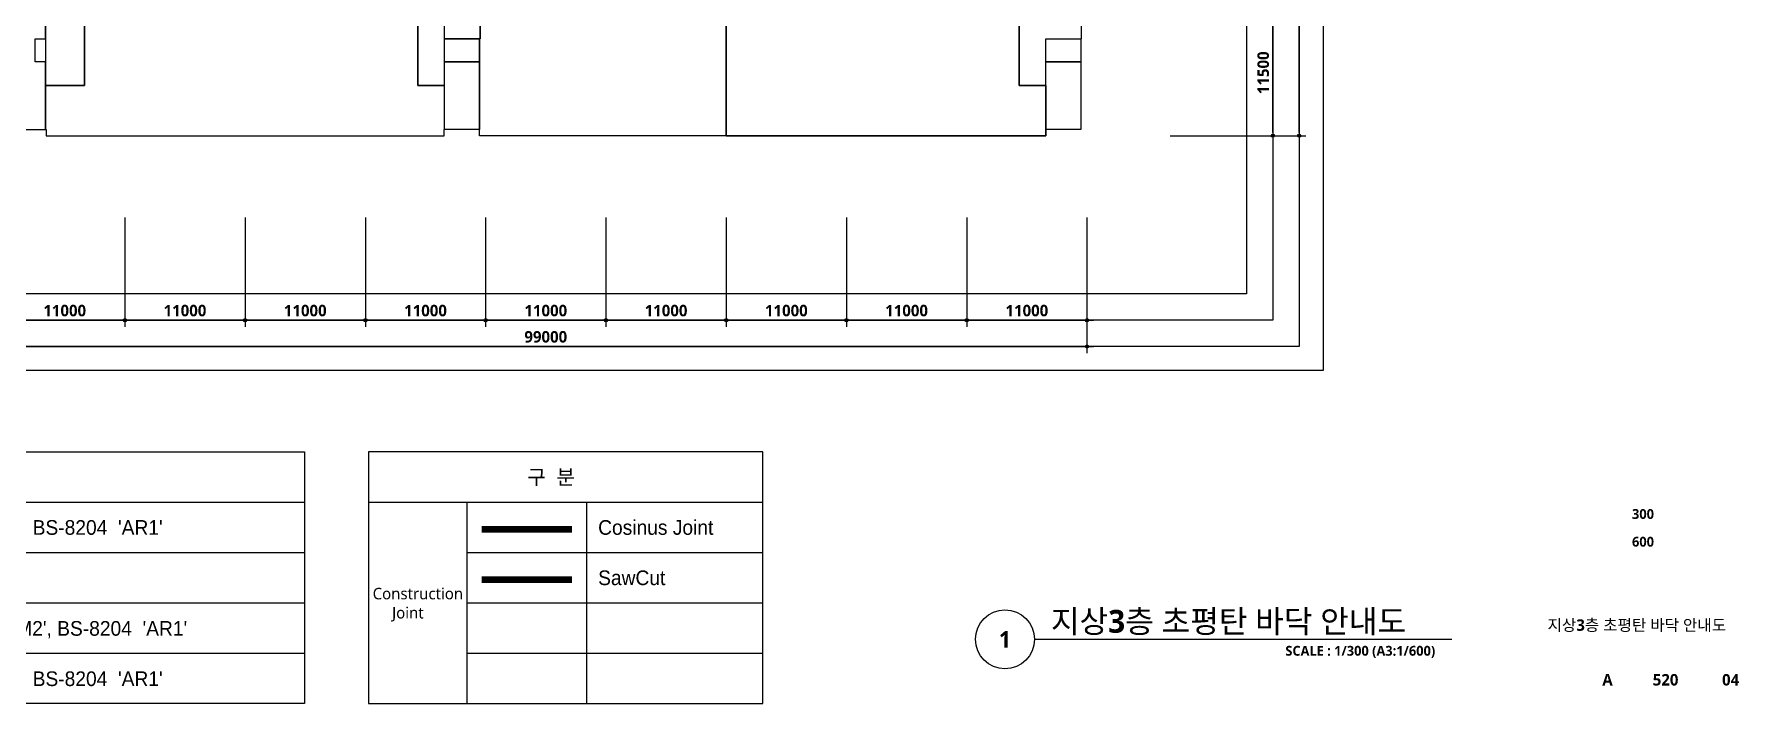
# Model space of a CAD drawing. Header units: millimetres. Extents: x -5354 to 997967, y -1313401 to 249081.
# Drawn here: x 590082 to 746006, y 5975 to 67200 of the extents above; entities that cross this region are included whole.
import ezdxf
from ezdxf.enums import TextEntityAlignment as Align

# ---------------------------------------------------------------- set-up
doc = ezdxf.new("R2010")
doc.units = ezdxf.units.MM
doc.header["$LTSCALE"] = 300
doc.header["$MEASUREMENT"] = 0
doc.header["$PDSIZE"] = -10
doc.linetypes.add('HIDDEN', pattern=[0.375, 0.25, -0.125])
doc.linetypes.add('HIDDENX2', pattern=[0.75, 0.5, -0.25])
doc.layers.get('0').update_dxf_attribs({"linetype": 'CONTINUOUS'})
doc.layers.get('Defpoints').update_dxf_attribs({"color": 153, "linetype": 'CONTINUOUS'})
for name, color, linetype in [('A-ANNO-TITL', 7, 'CONTINUOUS'), ('A-ST-AXIS-DIM', 7, 'CONTINUOUS'), ('AA-XXXX-TXT1', 2, 'CONTINUOUS'), ('ILDO_Area', 8, 'CONTINUOUS'), ('SAWCUT', 20, 'HIDDEN')]:
    doc.layers.add(name, color=color, linetype=linetype)
doc.layers.add('Defpoint', color=161, linetype='CONTINUOUS', plot=False)
doc.layers.add('면적', color=210, linetype='CONTINUOUS', plot=False)
doc.styles.add('SH_대대리576', font='')
doc.styles.add('돋움', font='')
doc.styles.add('울릉도L', font='')
doc.styles.get('SH_대대리576').set_extended_font_data('NanumGothic', bold=True)
doc.styles.get('돋움').set_extended_font_data('Dotum')
doc.styles.get('울릉도L').set_extended_font_data('NanumGothic')
doc.dimstyles.new('SHP 600', dxfattribs={"dimscale": 300, "dimtxt": 3.5, "dimasz": 1, "dimexe": 2, "dimexo": 2, "dimgap": 1, "dimtad": 1, "dimdec": 0, "dimzin": 0, "dimdsep": 46, "dimtxsty": 'SH_대대리576', "dimblk": 'DIMDOT', "dimcen": 0.09, "dimclrt": 3, "dimadec": 0, "dimazin": 1, "dimtfac": 1, "dimtdec": 0, "dimtix": 1, "dimtmove": 2, "dimatfit": 0, "dimldrblk": 'DIMDOT', "dimfxl": 1, "dimtolj": 1, "dimtzin": 0, "dimarcsym": 0})

# ---------------------------------------------------------------- blocks, each defined once
blk = doc.blocks.new('*U21')
at = {"layer": 'A-ANNO-TITL'}
blk.add_line((0, 0), (6359, 0), dxfattribs=at)
blk.add_circle((-450, 0), 450, dxfattribs=at)
at = {"layer": 'AA-XXXX-TXT1', "style": 'SH_대대리576'}
blk.add_attdef('DWG.TITLE', (250, 100), '', height=350, dxfattribs=at)
at = {"layer": 'AA-XXXX-TXT1', "color": 7, "style": 'SH_대대리576'}
blk.add_attdef('NO1', text='', height=300, dxfattribs=at).set_placement((-450, 0), align=Align.MIDDLE)
at = {"layer": 'AA-XXXX-TXT1', "style": 'SH_대대리576'}
blk.add_attdef('SCALE', text='', height=150, dxfattribs=at).set_placement((6109, -100), align=Align.TOP_RIGHT)
blk = doc.blocks.new('G$CF9371588')
blk.add_line((7800, 10975, 103000), (4300, 10975, 103000))
at = {"layer": '면적'}
for p, q in [((100000, 12500, 103000), (100000, 22200, 103000)), ((66500, 0, 103000), (66500, 11000, 103000))]:
    blk.add_line(p, q, dxfattribs=at)
for points in [[(100000, 26500), (100000, 48025), (98950, 48025), (98950, 48150), (95750, 48150), (95750, 56450), (95700, 56450), (95700, 57500), (44500, 57500), (44500, 57000), (43950, 57000), (43950, 56450), (43950, 48150), (40750, 48150), (40750, 56450), (40700, 56450), (40700, 57500), (4300, 57500), (4300, 56450), (4250, 56450), (4250, 48150), (1050, 48150), (1050, 48100), (0, 48100), (0, 22200), (2200, 22200), (5900, 22200), (5900, 17860), (4300, 17860), (4300, 10975), (7800, 10975), (7800, 11000), (38300, 11000), (38300, 10900), (44000, 10900), (44000, 11000), (66500, 11000), (66500, 26500)], [(40750, 56450), (43950, 56450), (43950, 50250), (40750, 50250)], [(40750, 50250), (43950, 50250), (43950, 48150), (40750, 48150)], [(2200, 17260), (2200, 22200), (5900, 22200), (5900, 17860), (4300, 17860), (4300, 17260)], [(2200, 17260), (2200, 15800), (800, 15800), (800, 13450), (4300, 13450), (4300, 17260), (2200, 17260)], [(800, 13450), (800, 10950), (1050, 10950), (4300, 10950), (4300, 13450)], [(4250, 8850), (4250, 10950), (1050, 10950), (1050, 550), (4250, 550), (4250, 6750), (3300, 6750), (3300, 8850)], [(4250, 4600), (4250, 550), (4300, 550), (4300, 0), (40700, 0), (40700, 550), (40750, 550), (40750, 4600), (38300, 4600), (38300, 11000), (7800, 11000), (7800, 4600)], [(4300, 10975), (4300, 10950), (4250, 10950), (4250, 8850), (4250, 8850), (4250, 6750), (4250, 6750), (4250, 4600), (7800, 4600), (7800, 10975)], [(43950, 0), (43950, 8850), (44000, 8850), (44000, 11000), (93300, 11000), (93300, 4602), (95750, 4602), (95750, 0)], [(38300, 10900), (38300, 4600), (40750, 4600), (40750, 8850), (40750, 8850), (40750, 8850), (40750, 8850), (40750, 10900)], [(40750, 10900), (44000, 10900), (44000, 8850), (40750, 8850)], [(93300, 10900), (93300, 4602), (95700, 4602), (95700, 4602), (95750, 4602), (95750, 8850), (99000, 8850), (99000, 8850), (99000, 9000), (99000, 10900)], [(40750, 8850), (43950, 8850), (43950, 6750), (40750, 6750)], [(98950, 6750), (95750, 6750), (95750, 8850), (98950, 8850)], [(40750, 6750), (43950, 6750), (43950, 550), (40750, 550)], [(98950, 550), (95750, 550), (95750, 6750), (98950, 6750)]]:
    blk.add_lwpolyline(points, close=True, dxfattribs=at)
at = {"layer": '면적', "elevation": 103000}
for points in [[(1050, 50250), (4250, 50250), (4250, 56450), (1050, 56450)], [(98950, 50250), (95750, 50250), (95750, 56450), (98950, 56450)], [(1050, 50250), (4250, 50250), (4250, 48150), (1050, 48150)], [(95750, 50250), (98950, 50250), (98950, 48150), (95750, 48150)], [(66500, 11000), (66500, 26500), (100000, 26500), (100000, 22200), (106350, 22200), (106350, 12500), (100000, 12500), (100000, 10900), (93300, 10900), (93300, 11000)], [(66500, 11000), (66500, 0), (95750, 0), (95750, 4602), (93300, 4602), (93300, 11000)], [(3300, 8850), (4250, 8850), (4250, 6750), (3300, 6750)]]:
    blk.add_lwpolyline(points, close=True, dxfattribs=at)
at = {"layer": '면적'}
for points in [[(43950, 48150), (44200, 48150), (44200, 44500), (44500, 44500), (44500, 11000)], [(7800, 11000), (38300, 11000)], [(7800, 11000), (38300, 11000)], [(93300, 11000), (45000, 11000)]]:
    blk.add_lwpolyline(points, dxfattribs=at)
blk = doc.blocks.new('DIMDOT')
at = {"color": 0}
blk.add_line((-2, 0), (2, 0), dxfattribs=at)
for radius in [0.5, 0.25]:
    blk.add_circle((0, 0), radius, dxfattribs=at)
blk = doc.blocks.new('*D100')
at = {"layer": 'A-ST-AXIS-DIM', "color": 0, "lineweight": -2, "transparency": 16777216}
for p, q in [((587382, 50445), (587382, 38045)), ((686382, 50445), (686382, 38045)), ((587682, 38645), (686082, 38645))]:
    blk.add_line(p, q, dxfattribs=at)
at = {"layer": 'Defpoints', "color": 0, "transparency": 16777216}
for p in [(587382, 51045), (686382, 51045), (686382, 38645)]:
    blk.add_point(p, dxfattribs=at)
at = {"layer": 'A-ST-AXIS-DIM', "color": 0, "linetype": 'ByBlock', "lineweight": -2, "transparency": 16777216, "xscale": 300, "yscale": 300, "zscale": 300, "rotation": 180}
blk.add_blockref('DIMDOT', (587382, 38645), dxfattribs=at)
at = {"layer": 'A-ST-AXIS-DIM', "color": 0, "linetype": 'ByBlock', "lineweight": -2, "transparency": 16777216, "xscale": 300, "yscale": 300, "zscale": 300}
blk.add_blockref('DIMDOT', (686382, 38645), dxfattribs=at)
at = {"layer": 'A-ST-AXIS-DIM', "color": 3, "transparency": 16777216, "insert": (636882, 39524), "char_height": 1050, "attachment_point": 5, "style": 'SH_대대리576'}
blk.add_mtext('\\A1;99000', dxfattribs=at)
blk = doc.blocks.new('*D101')
at = {"layer": 'A-ST-AXIS-DIM', "color": 0, "lineweight": -2, "transparency": 16777216}
for p, q in [((675382, 50445), (675382, 40445)), ((686382, 50445), (686382, 40445)), ((675682, 41045), (686082, 41045))]:
    blk.add_line(p, q, dxfattribs=at)
at = {"layer": 'Defpoints', "color": 0, "transparency": 16777216}
for p in [(675382, 51045), (686382, 51045), (686382, 41045)]:
    blk.add_point(p, dxfattribs=at)
at = {"layer": 'A-ST-AXIS-DIM', "color": 0, "linetype": 'ByBlock', "lineweight": -2, "transparency": 16777216, "xscale": 300, "yscale": 300, "zscale": 300, "rotation": 180}
blk.add_blockref('DIMDOT', (675382, 41045), dxfattribs=at)
at = {"layer": 'A-ST-AXIS-DIM', "color": 0, "linetype": 'ByBlock', "lineweight": -2, "transparency": 16777216, "xscale": 300, "yscale": 300, "zscale": 300}
blk.add_blockref('DIMDOT', (686382, 41045), dxfattribs=at)
at = {"layer": 'A-ST-AXIS-DIM', "color": 3, "transparency": 16777216, "insert": (680882, 41921), "char_height": 1050, "attachment_point": 5, "style": 'SH_대대리576'}
blk.add_mtext('\\A1;11000', dxfattribs=at)
blk = doc.blocks.new('*D102')
at = {"layer": 'A-ST-AXIS-DIM', "color": 0, "lineweight": -2, "transparency": 16777216}
for p, q in [((664382, 50445), (664382, 40445)), ((675382, 50445), (675382, 40445)), ((664682, 41045), (675082, 41045))]:
    blk.add_line(p, q, dxfattribs=at)
at = {"layer": 'Defpoints', "color": 0, "transparency": 16777216}
for p in [(664382, 51045), (675382, 51045), (675382, 41045)]:
    blk.add_point(p, dxfattribs=at)
at = {"layer": 'A-ST-AXIS-DIM', "color": 0, "linetype": 'ByBlock', "lineweight": -2, "transparency": 16777216, "xscale": 300, "yscale": 300, "zscale": 300, "rotation": 180}
blk.add_blockref('DIMDOT', (664382, 41045), dxfattribs=at)
at = {"layer": 'A-ST-AXIS-DIM', "color": 0, "linetype": 'ByBlock', "lineweight": -2, "transparency": 16777216, "xscale": 300, "yscale": 300, "zscale": 300}
blk.add_blockref('DIMDOT', (675382, 41045), dxfattribs=at)
at = {"layer": 'A-ST-AXIS-DIM', "color": 3, "transparency": 16777216, "insert": (669882, 41921), "char_height": 1050, "attachment_point": 5, "style": 'SH_대대리576'}
blk.add_mtext('\\A1;11000', dxfattribs=at)
blk = doc.blocks.new('*D103')
at = {"layer": 'A-ST-AXIS-DIM', "color": 0, "lineweight": -2, "transparency": 16777216}
for p, q in [((653382, 50445), (653382, 40445)), ((664382, 50445), (664382, 40445)), ((653682, 41045), (664082, 41045))]:
    blk.add_line(p, q, dxfattribs=at)
at = {"layer": 'Defpoints', "color": 0, "transparency": 16777216}
for p in [(653382, 51045), (664382, 51045), (664382, 41045)]:
    blk.add_point(p, dxfattribs=at)
at = {"layer": 'A-ST-AXIS-DIM', "color": 0, "linetype": 'ByBlock', "lineweight": -2, "transparency": 16777216, "xscale": 300, "yscale": 300, "zscale": 300, "rotation": 180}
blk.add_blockref('DIMDOT', (653382, 41045), dxfattribs=at)
at = {"layer": 'A-ST-AXIS-DIM', "color": 0, "linetype": 'ByBlock', "lineweight": -2, "transparency": 16777216, "xscale": 300, "yscale": 300, "zscale": 300}
blk.add_blockref('DIMDOT', (664382, 41045), dxfattribs=at)
at = {"layer": 'A-ST-AXIS-DIM', "color": 3, "transparency": 16777216, "insert": (658882, 41921), "char_height": 1050, "attachment_point": 5, "style": 'SH_대대리576'}
blk.add_mtext('\\A1;11000', dxfattribs=at)
blk = doc.blocks.new('*D104')
at = {"layer": 'A-ST-AXIS-DIM', "color": 0, "lineweight": -2, "transparency": 16777216}
for p, q in [((642382, 50445), (642382, 40445)), ((653382, 50445), (653382, 40445)), ((642682, 41045), (653082, 41045))]:
    blk.add_line(p, q, dxfattribs=at)
at = {"layer": 'Defpoints', "color": 0, "transparency": 16777216}
for p in [(642382, 51045), (653382, 51045), (653382, 41045)]:
    blk.add_point(p, dxfattribs=at)
at = {"layer": 'A-ST-AXIS-DIM', "color": 0, "linetype": 'ByBlock', "lineweight": -2, "transparency": 16777216, "xscale": 300, "yscale": 300, "zscale": 300, "rotation": 180}
blk.add_blockref('DIMDOT', (642382, 41045), dxfattribs=at)
at = {"layer": 'A-ST-AXIS-DIM', "color": 0, "linetype": 'ByBlock', "lineweight": -2, "transparency": 16777216, "xscale": 300, "yscale": 300, "zscale": 300}
blk.add_blockref('DIMDOT', (653382, 41045), dxfattribs=at)
at = {"layer": 'A-ST-AXIS-DIM', "color": 3, "transparency": 16777216, "insert": (647882, 41921), "char_height": 1050, "attachment_point": 5, "style": 'SH_대대리576'}
blk.add_mtext('\\A1;11000', dxfattribs=at)
blk = doc.blocks.new('*D105')
at = {"layer": 'A-ST-AXIS-DIM', "color": 0, "lineweight": -2, "transparency": 16777216}
for p, q in [((631382, 50445), (631382, 40445)), ((642382, 50445), (642382, 40445)), ((631682, 41045), (642082, 41045))]:
    blk.add_line(p, q, dxfattribs=at)
at = {"layer": 'Defpoints', "color": 0, "transparency": 16777216}
for p in [(631382, 51045), (642382, 51045), (642382, 41045)]:
    blk.add_point(p, dxfattribs=at)
at = {"layer": 'A-ST-AXIS-DIM', "color": 0, "linetype": 'ByBlock', "lineweight": -2, "transparency": 16777216, "xscale": 300, "yscale": 300, "zscale": 300, "rotation": 180}
blk.add_blockref('DIMDOT', (631382, 41045), dxfattribs=at)
at = {"layer": 'A-ST-AXIS-DIM', "color": 0, "linetype": 'ByBlock', "lineweight": -2, "transparency": 16777216, "xscale": 300, "yscale": 300, "zscale": 300}
blk.add_blockref('DIMDOT', (642382, 41045), dxfattribs=at)
at = {"layer": 'A-ST-AXIS-DIM', "color": 3, "transparency": 16777216, "insert": (636882, 41921), "char_height": 1050, "attachment_point": 5, "style": 'SH_대대리576'}
blk.add_mtext('\\A1;11000', dxfattribs=at)
blk = doc.blocks.new('*D106')
at = {"layer": 'A-ST-AXIS-DIM', "color": 0, "lineweight": -2, "transparency": 16777216}
for p, q in [((620382, 50445), (620382, 40445)), ((631382, 50445), (631382, 40445)), ((620682, 41045), (631082, 41045))]:
    blk.add_line(p, q, dxfattribs=at)
at = {"layer": 'Defpoints', "color": 0, "transparency": 16777216}
for p in [(620382, 51045), (631382, 51045), (631382, 41045)]:
    blk.add_point(p, dxfattribs=at)
at = {"layer": 'A-ST-AXIS-DIM', "color": 0, "linetype": 'ByBlock', "lineweight": -2, "transparency": 16777216, "xscale": 300, "yscale": 300, "zscale": 300, "rotation": 180}
blk.add_blockref('DIMDOT', (620382, 41045), dxfattribs=at)
at = {"layer": 'A-ST-AXIS-DIM', "color": 0, "linetype": 'ByBlock', "lineweight": -2, "transparency": 16777216, "xscale": 300, "yscale": 300, "zscale": 300}
blk.add_blockref('DIMDOT', (631382, 41045), dxfattribs=at)
at = {"layer": 'A-ST-AXIS-DIM', "color": 3, "transparency": 16777216, "insert": (625882, 41921), "char_height": 1050, "attachment_point": 5, "style": 'SH_대대리576'}
blk.add_mtext('\\A1;11000', dxfattribs=at)
blk = doc.blocks.new('*D107')
at = {"layer": 'A-ST-AXIS-DIM', "color": 0, "lineweight": -2, "transparency": 16777216}
for p, q in [((609382, 50445), (609382, 40445)), ((620382, 50445), (620382, 40445)), ((609682, 41045), (620082, 41045))]:
    blk.add_line(p, q, dxfattribs=at)
at = {"layer": 'Defpoints', "color": 0, "transparency": 16777216}
for p in [(609382, 51045), (620382, 51045), (620382, 41045)]:
    blk.add_point(p, dxfattribs=at)
at = {"layer": 'A-ST-AXIS-DIM', "color": 0, "linetype": 'ByBlock', "lineweight": -2, "transparency": 16777216, "xscale": 300, "yscale": 300, "zscale": 300, "rotation": 180}
blk.add_blockref('DIMDOT', (609382, 41045), dxfattribs=at)
at = {"layer": 'A-ST-AXIS-DIM', "color": 0, "linetype": 'ByBlock', "lineweight": -2, "transparency": 16777216, "xscale": 300, "yscale": 300, "zscale": 300}
blk.add_blockref('DIMDOT', (620382, 41045), dxfattribs=at)
at = {"layer": 'A-ST-AXIS-DIM', "color": 3, "transparency": 16777216, "insert": (614882, 41921), "char_height": 1050, "attachment_point": 5, "style": 'SH_대대리576'}
blk.add_mtext('\\A1;11000', dxfattribs=at)
blk = doc.blocks.new('*D108')
at = {"layer": 'A-ST-AXIS-DIM', "color": 0, "lineweight": -2, "transparency": 16777216}
for p, q in [((598382, 50445), (598382, 40445)), ((609382, 50445), (609382, 40445)), ((598682, 41045), (609082, 41045))]:
    blk.add_line(p, q, dxfattribs=at)
at = {"layer": 'Defpoints', "color": 0, "transparency": 16777216}
for p in [(598382, 51045), (609382, 51045), (609382, 41045)]:
    blk.add_point(p, dxfattribs=at)
at = {"layer": 'A-ST-AXIS-DIM', "color": 0, "linetype": 'ByBlock', "lineweight": -2, "transparency": 16777216, "xscale": 300, "yscale": 300, "zscale": 300, "rotation": 180}
blk.add_blockref('DIMDOT', (598382, 41045), dxfattribs=at)
at = {"layer": 'A-ST-AXIS-DIM', "color": 0, "linetype": 'ByBlock', "lineweight": -2, "transparency": 16777216, "xscale": 300, "yscale": 300, "zscale": 300}
blk.add_blockref('DIMDOT', (609382, 41045), dxfattribs=at)
at = {"layer": 'A-ST-AXIS-DIM', "color": 3, "transparency": 16777216, "insert": (603882, 41921), "char_height": 1050, "attachment_point": 5, "style": 'SH_대대리576'}
blk.add_mtext('\\A1;11000', dxfattribs=at)
blk = doc.blocks.new('*D109')
at = {"layer": 'A-ST-AXIS-DIM', "color": 0, "lineweight": -2, "transparency": 16777216}
for p, q in [((587382, 50445), (587382, 40445)), ((598382, 50445), (598382, 40445)), ((587682, 41045), (598082, 41045))]:
    blk.add_line(p, q, dxfattribs=at)
at = {"layer": 'Defpoints', "color": 0, "transparency": 16777216}
for p in [(587382, 51045), (598382, 51045), (598382, 41045)]:
    blk.add_point(p, dxfattribs=at)
at = {"layer": 'A-ST-AXIS-DIM', "color": 0, "linetype": 'ByBlock', "lineweight": -2, "transparency": 16777216, "xscale": 300, "yscale": 300, "zscale": 300, "rotation": 180}
blk.add_blockref('DIMDOT', (587382, 41045), dxfattribs=at)
at = {"layer": 'A-ST-AXIS-DIM', "color": 0, "linetype": 'ByBlock', "lineweight": -2, "transparency": 16777216, "xscale": 300, "yscale": 300, "zscale": 300}
blk.add_blockref('DIMDOT', (598382, 41045), dxfattribs=at)
at = {"layer": 'A-ST-AXIS-DIM', "color": 3, "transparency": 16777216, "insert": (592882, 41921), "char_height": 1050, "attachment_point": 5, "style": 'SH_대대리576'}
blk.add_mtext('\\A1;11000', dxfattribs=at)
blk = doc.blocks.new('*D110')
at = {"layer": 'A-ST-AXIS-DIM', "color": 0, "lineweight": -2, "transparency": 16777216}
for p, q in [((693982, 114916), (706382, 114916)), ((705782, 58216), (705782, 114616)), ((693982, 57916), (706382, 57916))]:
    blk.add_line(p, q, dxfattribs=at)
at = {"layer": 'Defpoints', "color": 0, "transparency": 16777216}
for p in [(693382, 114916), (705782, 114916), (693382, 57916)]:
    blk.add_point(p, dxfattribs=at)
at = {"layer": 'A-ST-AXIS-DIM', "color": 0, "linetype": 'ByBlock', "lineweight": -2, "transparency": 16777216, "xscale": 300, "yscale": 300, "zscale": 300}
for p, rotation in [((705782, 114916), 90), ((705782, 57916), 270)]:
    blk.add_blockref('DIMDOT', p, dxfattribs=dict(at, rotation=rotation))
at = {"layer": 'A-ST-AXIS-DIM', "color": 3, "transparency": 16777216, "insert": (704905, 86416), "char_height": 1050, "attachment_point": 5, "rotation": 90, "style": 'SH_대대리576'}
blk.add_mtext('\\A1;57000', dxfattribs=at)
blk = doc.blocks.new('*D111')
at = {"layer": 'A-ST-AXIS-DIM', "color": 0, "lineweight": -2, "transparency": 16777216}
for p, q in [((693982, 69416), (703982, 69416)), ((703382, 58216), (703382, 69116)), ((693982, 57916), (703982, 57916))]:
    blk.add_line(p, q, dxfattribs=at)
at = {"layer": 'Defpoints', "color": 0, "transparency": 16777216}
for p in [(693382, 69416), (703382, 69416), (693382, 57916)]:
    blk.add_point(p, dxfattribs=at)
at = {"layer": 'A-ST-AXIS-DIM', "color": 0, "linetype": 'ByBlock', "lineweight": -2, "transparency": 16777216, "xscale": 300, "yscale": 300, "zscale": 300}
for p, rotation in [((703382, 69416), 90), ((703382, 57916), 270)]:
    blk.add_blockref('DIMDOT', p, dxfattribs=dict(at, rotation=rotation))
at = {"layer": 'A-ST-AXIS-DIM', "color": 3, "transparency": 16777216, "insert": (702505, 63666), "char_height": 1050, "attachment_point": 5, "rotation": 90, "style": 'SH_대대리576'}
blk.add_mtext('\\A1;11500', dxfattribs=at)
blk = doc.blocks.new('1231231')
h = blk.add_hatch()
h.set_pattern_fill('CROSS', color=5, scale=2048, style=0)
h.set_pattern_definition([(0, (68504.6, -40653.1), (512, 512), [256, -768]), (90, (68632.6, -40781.1), (-512, 512), [256, -768])])
h.paths.add_polyline_path([(87647, -71687), (73731, -71687), (73731, -76287), (87647, -76287)])
at = {"layer": 'ILDO_Area'}
h = blk.add_hatch(dxfattribs=at)
h.set_pattern_fill('ANSI31', color=5, scale=153.35424)
h.set_pattern_definition([(45, (-12199859, 1936921.56), (-344.290088, 344.290088), [])])
h.paths.add_polyline_path([(87647, -62461), (73731, -62461), (73731, -67061), (87647, -67061)])
h = blk.add_hatch(dxfattribs=at)
h.set_pattern_fill('HONEY', color=5, scale=3276.8, style=0)
h.set_pattern_definition([(0, (68504.6, -40653.1), (614.4, 354.724), [409.6, -819.2]), (120, (68504.6, -40653.1), (-614.4, 354.724), [409.6, -819.2]), (60, (68504.6, -40653.1), (1e-13, 709.448), [-819.2, 409.6])])
h.paths.add_polyline_path([(87647, -67086), (73731, -67086), (73731, -71687), (87647, -71687)])
h = blk.add_hatch(dxfattribs=at)
h.set_pattern_fill('AR-HBONE', color=5, scale=122.88, style=0)
h.set_pattern_definition([(45, (68504.6, -40653.1), (5e-14, 695.114), [1474.56, -491.52]), (135, (68852.17, -40305.53), (5e-14, 695.114), [1474.56, -491.52])])
h.paths.add_polyline_path([(87647, -76287), (73731, -76287), (73731, -80888), (87647, -80888)])
for p, q in [((64643, -62461), (169461, -62461)), ((73731, -62436), (73731, -80863)), ((87927, -62436), (87927, -80863)), ((175297, -62461), (211370, -62461)), ((73731, -67061), (169461, -67061)), ((184314, -67061), (211370, -67061)), ((73731, -71662), (169461, -71662)), ((184314, -71662), (211370, -71662)), ((73731, -76263), (169461, -76263)), ((184314, -76263), (211370, -76263))]:
    blk.add_line(p, q)
for points in [[(64643, -57860), (169461, -57860), (169461, -80863), (64643, -80863), (64643, -57860)], [(211370, -80863), (211370, -57860), (175297, -57860), (175297, -80863), (211370, -80863)], [(184314, -62461), (184314, -80863)], [(195262, -62461), (195262, -80863)]]:
    blk.add_lwpolyline(points)
at = {"layer": 'ILDO_Area', "color": 6, "const_width": 613}
blk.add_lwpolyline([(185670, -64928), (193936, -64928)], dxfattribs=at)
at = {"layer": 'SAWCUT', "linetype": 'HIDDENX2', "ltscale": 5, "const_width": 613}
blk.add_lwpolyline([(185670, -69529), (193936, -69529)], dxfattribs=at)
at = {"layer": 'ILDO_Area', "color": 3, "style": '돋움'}
for s, height, p in [('■ 범  례', 2000, (64527, -55343)), ("CFS / 초평탄콘크리트 / 액상하드너(Ashford Formula) / TR-34 3rd 'FM2', BS-8204  'AR1' ", 1341.85, (88797, -64761)), ('Cosinus Joint', 1341.85, (196314, -64761)), ('SFRC / 지내력 조건에 따라 슬라브 두께 및 강섬유 혼입량 추후 지정', 1341.85, (88797, -69386)), ('SawCut', 1341.8, (196314, -69362)), ("PC_DF / 초평탄콘크리트 / 액상하드너(Ashford Formula) / TR-34 3rd 'FM2', BS-8204  'AR1' ", 1341.85, (88797, -73987)), ("DFS / 초평탄콘크리트 / 액상하드너(Ashford Formula) / TR-34 3rd 'FM2', BS-8204  'AR1' ", 1341.85, (88797, -78588))]:
    blk.add_text(s, height=height, dxfattribs=at).set_placement(p, align=Align.MIDDLE_LEFT)
for s, p in [('구  분', (115195, -60161)), ('구  분', (192018, -60156)), ('바닥', (69278, -71577))]:
    blk.add_text(s, height=1341.8, dxfattribs=at).set_placement(p, align=Align.MIDDLE_CENTER)
at = {"layer": 'ILDO_Area', "color": 3, "insert": (175692, -70282), "char_height": 1050, "attachment_point": 1, "style": '울릉도L'}
blk.add_mtext_dynamic_manual_height_columns('Construction\\P     Joint', width=11869.22, gutter_width=5000, heights=[0], dxfattribs=at)

msp = doc.modelspace()

# ---------------------------------------------------------------- linework, layer by layer
at = {"layer": 'Defpoint'}
for points in [[(707981.8, 36444.9), (536781.8, 36444.9), (536781.8, 165016.3), (707981.8, 165016.3)], [(705781.8, 38644.9), (538981.8, 38644.9), (538981.8, 162816.3), (705781.8, 162816.3)], [(703381.8, 41044.9), (541381.8, 41044.9), (541381.8, 160416.3), (703381.8, 160416.3)], [(700981.8, 43444.9), (543781.8, 43444.9), (543781.8, 158016.3), (700981.8, 158016.3)]]:
    msp.add_lwpolyline(points, close=True, dxfattribs=at)

# ---------------------------------------------------------------- block references
for name, p in [('G$CF9371588', (586881.8, 57916.3)), ('1231231', (445356.6, 86863.4))]:
    msp.add_blockref(name, p)
ref = msp.add_blockref('*U21', (681581.4, 11877.9), dxfattribs=dict(xscale=6, yscale=6, zscale=6))
ref.add_attrib('SCALE', 'SCALE : 1/300 (A3:1/600)', dxfattribs={"layer": 'A-ANNO-TITL', "height": 900, "style": 'SH_대대리576'}).set_placement((718233, 11277.9), align=Align.TOP_RIGHT)
ref.add_attrib('DWG.TITLE', '지상3층 초평탄 바닥 안내도', (683081.4, 12477.9), dxfattribs={"layer": 'A-ANNO-TITL', "height": 2087.447, "style": 'SH_대대리576'})
ref.add_attrib('NO1', '1', dxfattribs={"layer": 'A-ANNO-TITL', "color": 7, "height": 1500, "style": 'SH_대대리576'}).set_placement((678881.4, 11877.9), align=Align.MIDDLE)

# ---------------------------------------------------------------- texts
at = {"layer": 'A-ANNO-TITL', "style": 'SH_대대리576'}
for s, height, p in [('300', 900, (737235.5, 23333.4)), ('600', 900, (737235.5, 20800.2)), ('지상3층 초평탄 바닥 안내도', 1050, (736670.3, 13191.8)), ('A', 1050, (733987.6, 8181.3)), ('520', 1050, (739300.8, 8181.3)), ('04', 1050, (745247.3, 8181.3))]:
    msp.add_text(s, height=height, dxfattribs=at).set_placement(p, align=Align.MIDDLE)

# ---------------------------------------------------------------- dimensions: what is measured, and where the dimension line sits
at = {"layer": 'A-ST-AXIS-DIM'}
for base, p1, p2, angle, picture, middle in [((705781.8, 114916.3), (693381.8, 57916.3), (693381.8, 114916.3), 270, '*D110', (704904.6, 86416.3)), ((703381.8, 69416.3), (693381.8, 57916.3), (693381.8, 69416.3), 270, '*D111', (702504.6, 63666.3)), ((686381.8, 38644.9), (587381.8, 51044.9), (686381.8, 51044.9), 180, '*D100', (636881.8, 39524.3)), ((598381.8, 41044.9), (587381.8, 51044.9), (598381.8, 51044.9), 180, '*D109', (592881.8, 41920.6)), ((609381.8, 41044.9), (598381.8, 51044.9), (609381.8, 51044.9), 180, '*D108', (603881.8, 41920.6)), ((620381.8, 41044.9), (609381.8, 51044.9), (620381.8, 51044.9), 180, '*D107', (614881.8, 41920.6)), ((631381.8, 41044.9), (620381.8, 51044.9), (631381.8, 51044.9), 180, '*D106', (625881.8, 41920.6)), ((642381.8, 41044.9), (631381.8, 51044.9), (642381.8, 51044.9), 180, '*D105', (636881.8, 41920.6)), ((653381.8, 41044.9), (642381.8, 51044.9), (653381.8, 51044.9), 180, '*D104', (647881.8, 41920.6)), ((664381.8, 41044.9), (653381.8, 51044.9), (664381.8, 51044.9), 180, '*D103', (658881.8, 41920.6)), ((675381.8, 41044.9), (664381.8, 51044.9), (675381.8, 51044.9), 180, '*D102', (669881.8, 41920.6)), ((686381.8, 41044.9), (675381.8, 51044.9), (686381.8, 51044.9), 180, '*D101', (680881.8, 41920.6))]:
    dim = msp.add_linear_dim(base=base, p1=p1, p2=p2, angle=angle, dimstyle='SHP 600', dxfattribs=at)
    dim.commit()
    dim.dimension.update_dxf_attribs({"geometry": picture, "text_midpoint": middle})

doc.saveas('drawing.dxf')
